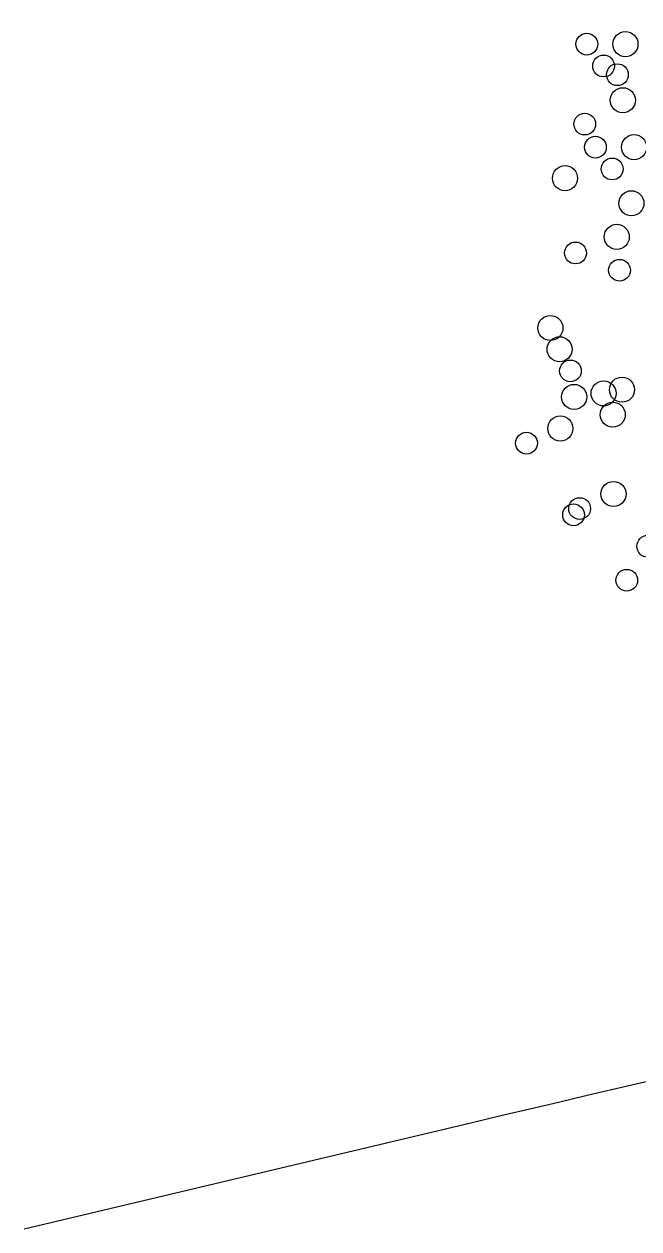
# Model space of a CAD drawing. Header units: millimetres. Extents: x 441156 to 441876, y 4514765 to 4515211.
# Drawn here: x 441716.329 to 441717.2, y 4514835.681 to 4514837.387 of the extents above; entities that cross this region are included whole.
import ezdxf

# ---------------------------------------------------------------- set-up
doc = ezdxf.new("R2010")
doc.units = ezdxf.units.MM
doc.layers.add('01_piscinas', color=254, linetype='Continuous')

msp = doc.modelspace()

# ---------------------------------------------------------------- linework, layer by layer
at = {"layer": '01_piscinas'}
msp.add_line((441716.32897047, 4514835.68085836, 0.00000053), (441716.96349387, 4514835.83174273, 0.00000131), dxfattribs=at)
at = {"layer": '01_piscinas', "elevation": 0.00000131}
msp.add_lwpolyline([(441716.96349387, 4514835.83174273, -0.0058147586), (441722.18942483, 4514837.00261362, -0.0069540546), (441725.73113012, 4514837.58702849)], format="xyb", dxfattribs=at)
at = {"layer": '01_piscinas'}
for centre, radius in [((441717.12578231, 4514837.35890434, 0.00000053), 0.01541533), ((441717.1805468, 4514837.35887381, 0.00000053), 0.01775907), ((441717.14957853, 4514837.32795688, 0.00000053), 0.01541533), ((441717.1691623, 4514837.31562705, 0.00000053), 0.01541533), ((441717.17679966, 4514837.27940329, 0.00000053), 0.01775907), ((441717.12289116, 4514837.24570415, 0.00000053), 0.01541533), ((441717.13798271, 4514837.21300316, 0.00000053), 0.01541533), ((441717.1927472, 4514837.21297262, 0.00000053), 0.01775907), ((441717.09495674, 4514837.16901998, 0.00000053), 0.01775907), ((441717.16177893, 4514837.1820557, 0.00000053), 0.01541533), ((441717.18900007, 4514837.13350211, 0.00000053), 0.01775907), ((441717.16821669, 4514837.08591535, 0.00000053), 0.01775907), ((441717.10982048, 4514837.0630888, 0.00000053), 0.01541533), ((441717.17217644, 4514837.03863266, 0.00000053), 0.01541533), ((441717.07424663, 4514836.95688418, 0.00000053), 0.01775907), ((441717.08728262, 4514836.92674753, 0.00000053), 0.01775907), ((441717.10252988, 4514836.89606349, 0.00000053), 0.01541533), ((441717.10789797, 4514836.85927627, 0.00000053), 0.01775907), ((441717.14954016, 4514836.86419577, 0.00000053), 0.01775907), ((441717.17565416, 4514836.86945639, 0.00000053), 0.01775907), ((441717.16257615, 4514836.83405911, 0.00000053), 0.01775907), ((441717.08833714, 4514836.81448873, 0.00000053), 0.01775907), ((441717.04038654, 4514836.79376643, 0.00000053), 0.01541533), ((441717.16363067, 4514836.72180032, 0.00000053), 0.01775907), ((441717.10706223, 4514836.69219745, 0.00000053), 0.01541533), ((441717.11568007, 4514836.70107802, 0.00000053), 0.01541533), ((441717.21210299, 4514836.64762507, 0.00000053), 0.01541533), ((441717.18235575, 4514836.59950904, 0.00000053), 0.01541533)]:
    msp.add_circle(centre, radius, dxfattribs=at)

doc.saveas('drawing.dxf')
